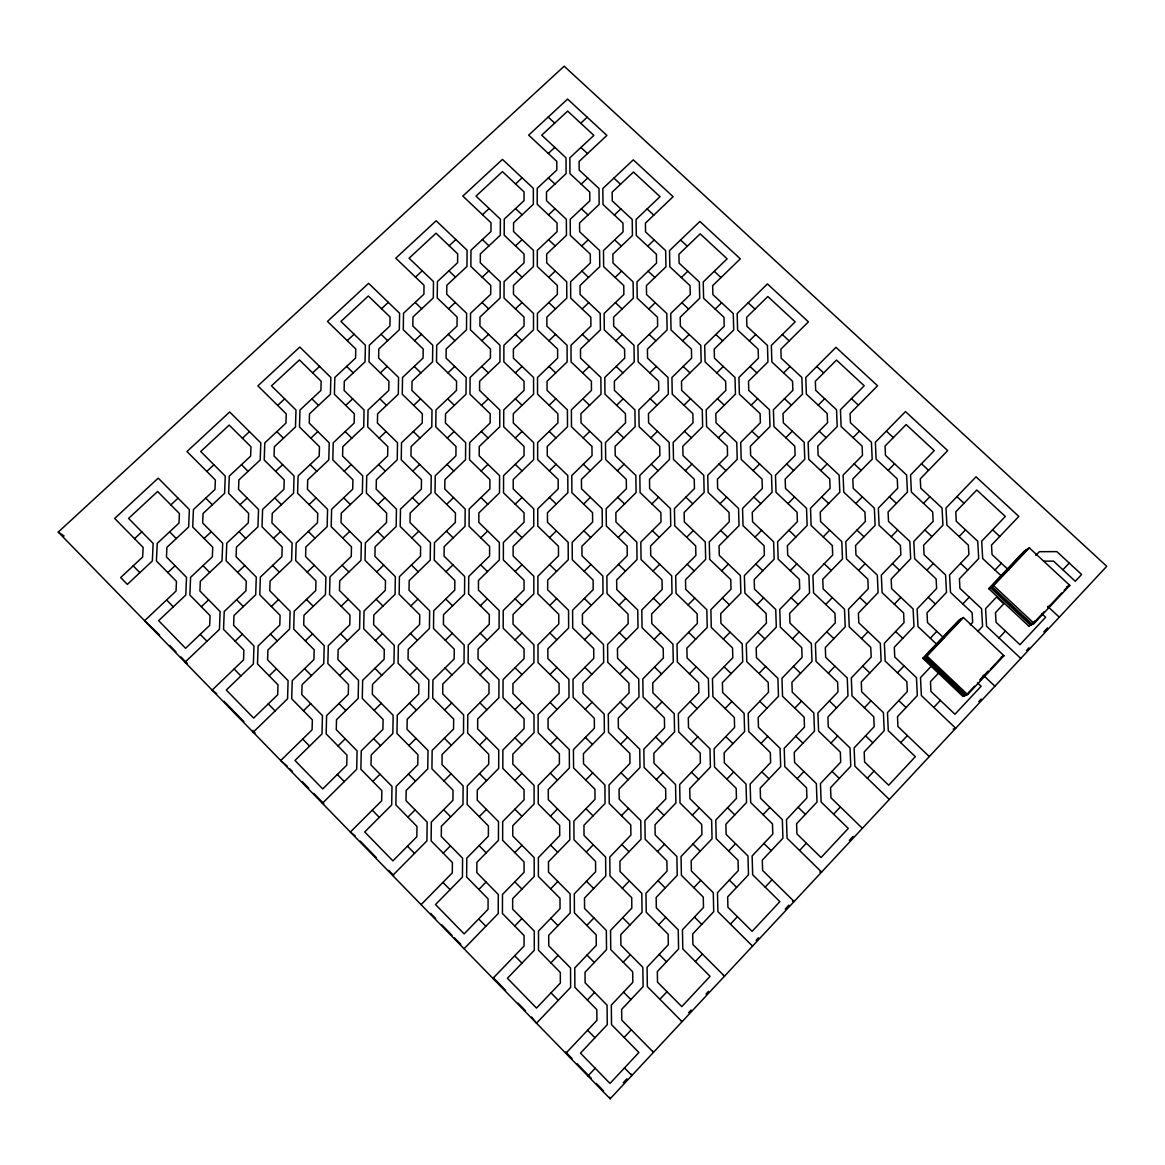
<?xml version="1.0" encoding="UTF-8"?>
<svg xmlns="http://www.w3.org/2000/svg" width="1165" height="1165" viewBox="0 0 1165 1165"><rect width="100%" height="100%" fill="white"/><g stroke="black" fill="none" stroke-linecap="round" stroke-linejoin="round"><path stroke-width="1.5" d="M623.26 1082.751L626.959 1078.79M688.631 1012.676L691.122 1010.011M706.005 994.051L708.495 991.386M756.085 940.359L758.517 937.752M785.283 909.079L788.923 905.161M849.358 840.373L853.042 836.426M978.775 701.636L981.207 699.029M1026.554 650.419L1029.03 647.769M1043.825 631.896L1047.539 627.92M610.154 1098.799L1106.75 566.292L564.166 66.201L58.25 532.085L610.154 1098.799L609.732 1097.255M1028.753 626.086L1034.141 623.464L1069.79 585.369L1029.336 547.87L1024.05 551.293L988.706 588.645L1028.753 626.086L1031.185 623.479M979.78 680.01L988.211 670.982M1034.986 620.989L1031.433 624.79L991.153 587.131L1026.685 549.589M974.537 686.141L966.062 695.199L925.578 656.812L961.868 618.455M980.551 679.705L985.372 674.55M990.235 669.351L1002.279 656.478M1044.204 611.654L1032.336 624.353L991.968 586.636L1027.559 549.021M1047.757 607.853L1061.723 592.927M1064.169 590.306L1067.854 586.374M967.634 694.588L1003.982 655.72L963.411 617.552L958.81 620.231L922.767 658.327L962.931 696.422L967.634 694.588L926.99 656.055L922.767 658.327M595.199 1068.261L587.932 1075.994L587.67 1074.596M624.105 1037.447L631.299 1029.787M659.9 999.293L667.021 991.706M695.345 961.518L702.393 954.019M730.426 924.136L737.401 916.695M765.172 887.104L772.075 879.75M799.569 850.45L806.398 843.169M833.616 814.16L840.387 806.952M867.343 778.22L874.041 771.084M900.734 742.644L907.36 735.566M933.791 707.403L940.373 700.383M998.973 637.939L1005.424 631.066M1062.902 569.787L1069.237 563.044M977.668 631.532L982.576 626.319L981.571 608.683L959.931 588.398L959.407 578.83L978.702 558.559L977.712 541.23L956.276 521.265L955.766 511.857L976.765 490.014L1005.308 516.444L981.687 541.215L982.692 558.559L1001.623 576.209M960.324 619.358L924.165 657.57L964.489 695.811M1025.797 550.157L990.337 587.641L1030.53 625.226M961.096 618.906L924.864 657.191L965.275 695.505M926.99 656.055L963.411 617.552M988.706 588.645L993.629 585.616L1029.336 547.87M970.256 624.891L972.659 622.358L972.12 612.717L950.494 592.403L949.562 574.913L968.872 554.657L968.348 545.176L946.912 525.182L945.995 507.984L976.008 476.82L1018.822 516.415L991.502 545.118L992.056 554.598L1008.744 570.122M1035.758 555.516L1039.369 551.686L1056.888 551.628L1081.615 574.491L1075.28 581.262L1053.553 561.122L1043.957 561.151M587.364 1000.021L594.558 992.42M623.217 962.203L630.338 954.688M658.706 924.762L665.754 917.321M693.83 887.701L700.82 880.318M728.62 850.989L735.537 843.693M763.06 814.655L769.905 807.432M797.166 778.671L803.952 771.521M830.936 743.052L837.65 735.96M864.386 707.767L871.027 700.748M897.501 672.831L904.084 665.87M930.296 638.216L936.82 631.343M962.785 603.951L969.251 597.135M994.968 570.005L1001.361 563.248M550.914 962.873L558.122 955.344M586.796 925.389L593.932 917.933M622.328 888.283L629.391 880.9M657.511 851.542L664.501 844.232M692.345 815.15L699.277 807.928M726.844 779.137L733.688 771.973M760.993 743.459L767.779 736.367M794.807 708.131L801.535 701.112M828.3 673.152L834.97 666.205M861.474 638.507L868.071 631.619M894.327 604.198L900.865 597.368M926.859 570.209L933.34 563.452M959.101 536.555L965.508 529.857M514.741 926.029L521.949 918.559M550.666 888.866L557.817 881.483M586.243 852.081L593.32 844.756M621.469 815.646L628.474 808.408M656.346 779.589L663.278 772.41M690.889 743.867L697.748 736.775M725.081 708.509L731.882 701.476M758.954 673.487L765.696 666.526M792.491 638.799L799.161 631.896M825.723 604.446L832.32 597.616M858.62 570.428L865.158 563.656M891.21 536.73L897.691 530.031M923.481 503.353L929.903 496.712M464.034 948.761L498.227 913.549L498.285 894.487L476.834 872.658L476.893 862.333L498.445 840.344L498.504 821.616L477.242 800.151L477.3 790.001L498.678 768.405L498.737 750.012L477.65 728.897L477.708 718.922L498.897 697.733L498.94 679.646L478.043 658.866L478.101 649.065L499.101 628.255L499.159 610.489L478.436 590.043L478.495 580.403L499.319 559.972L499.363 542.497L478.815 522.371L478.873 512.891L499.523 492.824L499.581 475.64L479.194 455.835L479.252 446.515L499.727 426.812L499.785 409.92L479.572 390.406L479.616 381.246L499.931 361.878L499.974 345.262L479.936 326.069L479.98 317.055L500.12 298.022L500.178 281.682L480.3 262.766L480.344 253.912L500.309 235.214L500.368 219.136L476.004 196.128L502.435 171.619L524.046 191.905L524.046 200.628L504.241 219.136L504.197 235.214L524.046 253.985L524.046 262.853L504.081 281.682L504.037 298.036L524.046 317.098L524.046 326.098L503.906 345.277L503.863 361.878L524.046 381.246L524.046 390.406L503.746 409.905L503.702 426.798L524.046 446.472L524.046 455.777L503.571 475.64L503.528 492.824L524.046 512.789L524.046 522.269L503.397 542.482L503.353 559.957L524.046 580.243L524.061 589.883L503.222 610.475L503.178 628.241L524.061 648.861L524.061 658.662L503.047 679.632L503.003 697.704L524.061 718.674L524.061 728.635L502.872 749.998L502.829 768.39L524.061 789.695L524.061 799.831L502.683 821.587L502.639 840.314L524.061 861.969L524.061 872.294L502.494 894.458L502.45 913.506L524.061 935.524L524.061 946.038L492.897 978.396L493.232 977.639L505.625 990.352M478.844 889.448L486.067 882.051M514.813 852.62L521.964 845.295M550.433 816.155L557.511 808.903M585.704 780.04L592.708 772.861M620.625 744.289L627.571 737.168M655.211 708.873L662.084 701.84M689.447 673.821L696.262 666.846M723.363 639.09L730.106 632.187M756.959 604.693L763.628 597.863M790.22 570.632L796.831 563.86M823.174 536.905L829.728 530.192M855.809 503.484L862.304 496.843M888.138 470.383L894.574 463.801M421.075 904.652L452.311 872.862L452.399 862.522L431.123 840.839L431.327 822.097L452.937 800.311L453.025 790.161L431.938 768.827L432.142 750.42L453.564 729.028L453.651 719.053L432.725 698.068L432.929 679.967L454.161 658.982L454.248 649.167L433.511 628.518L433.715 610.737L454.758 590.116L454.845 580.476L434.283 560.161L434.472 542.672L455.34 522.43L455.428 512.95L435.04 492.941L435.229 475.742L455.923 455.865L455.996 446.544L435.783 426.856L435.972 409.949L456.491 390.421L456.563 381.246L436.511 361.864L436.7 345.233L457.044 326.04L457.117 317.026L437.225 297.949L437.414 281.581L457.583 262.737L457.67 253.853L436.016 233.233L409.09 258.208L433.497 281.581L433.307 297.934L412.963 316.982L412.832 326.011L432.754 345.233L432.55 361.864L412.046 381.246L411.9 390.421L431.997 409.949L431.793 426.856L411.099 446.588L410.968 455.923L431.225 475.757L431.021 492.955L410.153 513.037L410.007 522.532L430.438 542.672L430.22 560.161L409.177 580.621L409.031 590.276L429.637 610.751L429.419 628.532L408.187 649.371L408.056 659.186L428.822 679.981L428.603 698.083L407.182 719.3L407.036 729.29L427.992 750.435L427.773 768.856L406.163 790.467L406.017 800.632L427.147 822.126L426.929 840.868L392.663 875.483L393.639 875.381L388.688 870.299M443.224 853.159L450.447 845.834M479.237 816.65L486.402 809.384M514.901 780.492L521.978 773.312M550.2 744.697L557.22 737.576M585.165 709.252L592.126 702.204M619.795 674.142L626.683 667.166M654.075 639.381L660.904 632.464M688.034 604.955L694.791 598.111M721.674 570.85L728.358 564.064M754.993 537.08L761.619 530.366M787.991 503.615L794.545 496.974M820.67 470.485L827.165 463.888M853.042 437.661L859.493 431.123M407.881 817.146L415.119 809.879M443.923 780.958L451.088 773.764M479.631 745.119L486.722 737.984M514.974 709.616L522.007 702.568M549.982 674.477L556.943 667.487M584.641 639.672L591.529 632.755M618.979 605.203L625.794 598.344M652.982 571.068L659.74 564.282M686.651 537.254L693.35 530.526M720.014 503.761L726.64 497.106M753.056 470.587L759.624 463.99M785.778 437.72L792.287 431.181M818.209 405.172L824.66 398.692M372.8 781.409L380.038 774.201M408.886 745.527L416.065 738.392M444.622 709.995L451.729 702.932M480.009 674.812L487.043 667.807M515.047 639.964L522.022 633.032M549.749 605.451L556.652 598.592M584.131 571.272L590.961 564.486M618.164 537.429L624.935 530.701M651.89 503.892L658.589 497.237M685.297 470.689L691.937 464.078M718.383 437.792L724.95 431.239M751.148 405.202L757.672 398.707M783.623 372.902L790.074 366.494M337.981 745.95L345.233 738.799M374.111 710.373L381.29 703.296M409.876 675.147L416.983 668.142M445.292 640.255L452.34 633.323M480.373 605.713L487.349 598.839M515.119 571.491L522.037 564.69M549.531 537.604L556.375 530.861M583.621 504.037L590.393 497.353M617.377 470.791L624.091 464.18M650.827 437.851L657.468 431.298M683.942 405.231L690.539 398.736M716.766 372.902L723.29 366.48M749.284 340.879L755.75 334.515M303.439 710.752L310.691 703.66M339.597 675.482L346.777 668.462M375.392 640.546L382.513 633.6M410.852 605.96L417.9 599.087M445.962 571.709L452.952 564.894M480.752 537.779L487.669 531.036M515.192 504.168L522.051 497.499M549.312 470.893L556.098 464.267M583.112 437.924L589.84 431.356M616.605 405.26L623.26 398.765M649.764 372.902L656.361 366.465M682.632 340.85L689.17 334.471M715.179 309.089L721.659 302.769M269.144 675.817L276.411 668.797M305.332 640.852L312.526 633.891M341.17 606.222L348.291 599.334M376.659 571.928L383.722 565.098M411.813 537.953L418.803 531.196M446.632 504.314L453.549 497.63M481.116 470.995L487.975 464.369M515.265 437.982L522.066 431.414M549.108 405.289L555.836 398.779M582.631 372.887L589.301 366.451M615.834 340.806L622.445 334.428M648.73 309.016L655.283 302.696M681.336 277.518L687.816 271.256M235.112 641.143L242.393 634.182M271.329 606.47L278.537 599.582M307.196 572.131L314.332 565.316M342.728 538.128L349.791 531.371M377.911 504.46L384.901 497.761M412.76 471.097L419.677 464.456M447.273 438.055L454.132 431.472M481.465 405.318L488.266 398.809M515.338 372.887L522.08 366.436M548.904 340.762L555.574 334.384M582.15 308.943L588.762 302.609M615.076 277.416L621.629 271.139M647.725 246.165L654.206 239.961M201.341 606.732L208.608 599.829M237.587 572.35L244.796 565.52M273.484 538.303L280.619 531.546M309.031 504.591L316.108 497.892M344.243 471.199L351.248 464.558M379.135 438.113L386.066 431.531M413.677 405.347L420.55 398.823M447.913 372.887L454.714 366.436M481.815 340.733L488.557 334.326M515.411 308.871L522.095 302.536M548.7 277.299L555.312 271.023M581.67 246.033L588.223 239.815M614.348 215.044L620.843 208.885M167.818 572.568L175.1 565.724M204.079 538.492L211.302 531.706M240.005 504.736L247.155 498.023M275.595 471.301L282.673 464.646M310.837 438.186L317.841 431.589M345.743 405.376L352.689 398.852M380.329 372.873L387.202 366.422M414.594 340.69L421.41 334.282M448.54 308.798L455.282 302.449M482.164 277.197L488.849 270.906M515.483 245.888L522.109 239.67M548.497 214.87L555.064 208.695M581.204 184.143L587.713 178.027M134.528 538.667L141.824 531.881M170.833 504.867L178.056 498.154M206.787 471.403L213.938 464.748M242.393 438.244L249.47 431.647M277.663 405.405L284.682 398.881M312.613 372.873L319.56 366.407M347.228 340.646L354.102 334.239M381.508 308.725L388.338 302.376M415.483 277.095L422.24 270.804M449.151 245.757L455.85 239.524M482.499 214.695L489.14 208.52M515.542 183.939L522.124 177.808M548.293 153.445L554.802 147.387M580.738 123.228L587.204 117.228M1008.118 568.855L1009.822 567.777M942.296 638.405L943.767 637.59M1010.39 606.397L1012.108 605.451M1066.892 586.883L1069.79 585.369M1049.214 605.785L1050.131 605.319M944.291 676.661L945.776 675.977M1001.434 656.856L1003.982 655.72M982.59 676.472L983.406 676.122M953.174 729.072L955.708 728.271L921.369 695.563L920.496 677.608L931.694 665.754L938.946 672.627L930.471 681.627L930.966 691.442L954.965 714.262L981.119 686.272L977.464 682.836M819.869 871.988L821.602 872.061L787.074 838.203L786.477 819.577L806.908 797.923L806.559 787.831L784.788 766.628L784.205 748.323L804.476 727.062L804.127 717.145L782.545 696.277L781.963 678.278L802.073 657.409L801.724 647.653L780.332 627.134L779.764 609.441L799.7 588.951L799.379 579.355L778.162 559.156L777.608 541.754L797.384 521.629L797.064 512.207L776.036 492.314L775.482 475.218L795.098 455.442L794.778 446.166L773.939 426.594L773.4 409.774L792.855 390.348L792.535 381.232L771.871 361.951L771.346 345.408L795.185 321.831L767.837 296.522L746.649 317.302L746.911 326.287L767.444 345.408L767.953 361.951L748.498 381.232L748.76 390.362L769.468 409.774L769.992 426.594L750.362 446.224L750.639 455.5L771.521 475.218L772.06 492.314L752.27 512.294L752.546 521.731L773.604 541.769L774.157 559.156L754.206 579.5L754.483 589.097L775.73 609.455L776.298 627.149L756.187 647.856L756.464 657.613L777.9 678.307L778.468 696.291L758.182 717.392L758.473 727.324L780.099 748.338L780.667 766.643L760.221 788.137L760.512 798.243L782.341 819.607L782.924 838.232L762.303 860.12L762.594 870.401L794.137 901.521L792.579 901.244M723.378 975.425L724.514 976.168L692.884 944.495L692.68 934.024L713.708 911.7L713.286 892.71L691.398 870.969L691.194 860.673L712.048 838.756L711.626 820.102L689.942 798.709L689.738 788.603L710.417 767.094L709.995 748.76L688.5 727.717L688.297 717.771L708.801 696.655L708.393 678.642L687.088 657.934L686.899 648.162L707.228 627.425L706.82 609.717L685.704 589.33L685.515 579.733L705.67 559.36L705.276 541.958L684.336 521.891L684.146 512.454L704.141 492.446L703.762 475.32L682.996 455.588L682.807 446.297L702.641 426.652L702.262 409.803L681.671 390.362L681.496 381.232L701.17 361.936L700.791 345.364L680.375 326.229L680.2 317.244L699.714 298.284L699.35 281.988L679.108 263.144L678.918 254.29L700.165 233.845L727.12 258.805L703.223 281.988L703.602 298.284L723.975 317.288L724.208 326.273L704.694 345.379L705.087 361.936L725.635 381.232L725.868 390.362L706.194 409.803L706.587 426.638L727.324 446.239L727.557 455.53L707.723 475.32L708.131 492.446L729.028 512.352L729.275 521.789L709.281 541.943L709.689 559.346L730.775 579.573L731.023 589.184L710.868 609.703L711.276 627.411L732.537 647.958L732.8 657.73L712.47 678.613L712.893 696.626L734.343 717.524L734.605 727.455L714.101 748.731L714.538 767.065L736.178 788.297L736.44 798.404L715.776 820.073L716.198 838.727L738.042 860.309L738.304 870.59L717.465 892.681L717.902 911.656L752.532 946.126M58.25 532.085L64.104 536.016M548.176 117.068L554.7 123.126M580.927 147.474L587.51 153.591M613.911 178.099L620.523 184.259M647.114 208.957L653.783 215.146M680.564 240.019L687.277 246.252M714.247 271.299L721.019 277.576M748.178 302.798L754.993 309.133M782.341 334.53L789.2 340.908M816.752 366.494L823.67 372.916M851.411 398.678L858.372 405.143M886.317 431.108L893.337 437.618M921.486 463.757L928.549 470.325M956.902 496.654L964.023 503.265M992.595 529.798L999.759 536.453M1047.743 606.441L1059.276 617.188M1041.656 613.547L1045.617 617.246L1019.972 644.696L996.046 622.256L995.478 612.63L1003.793 603.805L996.556 597.033L985.575 608.669L986.58 626.304L1020.817 658.443M993.629 585.616L1034.141 623.464M548.365 177.895L554.962 184.055M581.393 208.768L588.019 214.972M614.639 239.874L621.309 246.106M648.119 271.183L654.846 277.474M681.845 302.725L688.617 309.06M715.82 334.486L722.635 340.864M750.027 366.48L756.9 372.902M784.482 398.707L791.399 405.172M819.184 431.166L826.16 437.676M854.149 463.859L861.168 470.427M889.361 496.785L896.438 503.397M924.835 529.959L931.956 536.628M960.557 563.379L967.736 570.093M515.527 208.593L522.109 214.797M548.569 239.728L555.21 245.975M581.859 271.066L588.543 277.372M615.382 302.638L622.11 308.987M649.153 334.442L655.924 340.835M683.156 366.465L689.986 372.902M717.407 398.721L724.281 405.202M751.906 431.225L758.837 437.749M786.666 463.947L793.642 470.529M821.66 496.916L828.694 503.542M856.93 530.119L864.008 536.803M892.448 563.583L899.584 570.297M928.228 597.281L935.422 604.053M944.232 638.333L927.5 622.532L927.005 612.877L946.49 592.417L945.572 574.928L924.093 554.788L923.612 545.293L942.936 525.197L942.034 507.998L920.743 488.179L920.277 478.844L947.684 450.622L905.482 411.594L875.366 442.249L876.124 459.185L897.254 478.888L897.691 488.222L878.323 508.129L879.094 525.342L900.399 545.366L900.851 554.86L881.323 575.131L882.109 592.635L903.603 612.965L904.055 622.62L884.366 643.269L885.167 661.079L906.865 681.743L907.317 691.559L887.482 712.587L888.283 730.703L915.34 756.668L888.677 785.195L864.605 761.968L864.182 751.978L884.206 730.732L883.405 712.601L861.678 691.792L861.27 681.962L881.119 661.094L880.332 643.284L858.794 622.809L858.401 613.139L878.09 592.65L877.318 575.146L855.969 554.977L855.576 545.482L875.119 525.357L874.347 508.144L853.188 488.295L852.809 478.961L872.192 459.185L871.435 442.249L850.45 422.72L850.071 413.531L877.565 385.775L835.975 347.316L805.772 377.46L806.369 394.12L827.194 413.546L827.543 422.735L808.117 442.321L808.728 459.272L829.728 478.99L830.092 488.339L810.505 508.275L811.131 525.517L832.32 545.54L832.684 555.05L812.937 575.35L813.563 592.883L834.941 613.227L835.305 622.896L815.398 643.561L816.053 661.4L837.606 682.078L837.985 691.908L817.917 712.965L818.573 731.096L840.329 752.124L840.708 762.128L820.466 783.564L821.136 802.015L848.28 828.432L821.077 857.542L796.933 833.907L796.598 823.713L817.014 802.044L816.359 783.594L794.574 762.405L794.239 752.401L814.481 731.125L813.84 712.98L792.244 692.141L791.909 682.297L811.99 661.414L811.364 643.59L789.957 623.071L789.637 613.402L809.544 592.898L808.918 575.364L787.7 555.181L787.394 545.671L807.141 525.517L806.53 508.29L785.487 488.412L785.181 479.063L804.782 459.272L804.17 442.321L783.317 422.764L783.011 413.575L802.452 394.134L801.855 377.46L781.176 358.194L780.885 349.151L808.437 321.846L767.444 283.925L737.154 313.589L737.605 330.001L758.138 349.136L758.415 358.194L738.916 377.46L739.382 394.149L760.09 413.59L760.366 422.779L740.722 442.394L741.188 459.36L762.056 479.106L762.347 488.455L742.542 508.421L743.022 525.677L764.08 545.73L764.356 555.239L744.391 575.568L744.886 593.116L766.119 613.489L766.41 623.173L746.284 643.866L746.78 661.705L768.201 682.413L768.492 692.258L748.207 713.329L748.702 731.489L770.313 752.546L770.618 762.551L750.158 784.016L750.668 802.496L772.468 823.888L772.788 834.082L752.139 855.94L752.663 874.755L779.866 901.637L752.124 931.33L727.921 907.258L727.659 896.89L748.483 874.784L747.974 855.969L726.13 834.417L725.882 824.223L746.532 802.525L746.022 784.045L724.368 762.842L724.135 752.823L744.61 731.518L744.115 713.359L722.649 692.491L722.402 682.646L742.717 661.735L742.221 643.881L720.946 623.348L720.713 613.664L740.853 593.131L740.372 575.583L719.286 555.37L719.053 545.846L739.018 525.677L738.552 508.421L717.64 488.543L717.422 479.179L737.227 459.36L736.761 442.394L716.038 422.822L715.805 413.604L735.45 394.149L734.999 377.46L714.451 358.179L714.218 349.121L733.717 330.001L733.266 313.589L712.893 294.599L712.66 285.687L740.299 258.834L699.888 221.452L669.525 250.621L669.831 266.785L690.059 285.658L690.248 294.57L670.72 313.516L671.025 329.957L691.428 349.107L691.631 358.165L671.928 377.46L672.249 394.163L692.826 413.619L693.029 422.837L673.166 442.467L673.487 459.447L694.238 479.208L694.442 488.572L674.433 508.566L674.753 525.837L695.68 545.919L695.884 555.443L675.7 575.787L676.035 593.349L697.151 613.751L697.354 623.435L677.011 644.158L677.346 662.026L698.636 682.763L698.854 692.622L678.321 713.708L678.671 731.897L700.15 752.969L700.369 762.988L679.676 784.482L680.025 802.976L701.694 824.398L701.927 834.591L681.044 856.493L681.409 875.323L703.267 897.094L703.5 907.477L682.442 929.772L682.807 948.936L710.082 976.314L681.773 1006.604L657.511 982.11L657.337 971.537L678.583 948.98L678.234 929.816L656.332 907.87L656.157 897.487L677.229 875.352L676.88 856.523L655.167 834.941L655.007 824.733L675.889 803.005L675.54 784.511L654.016 763.279L653.856 753.245L674.564 731.911L674.229 713.737L652.895 692.84L652.75 682.981L673.268 662.04L672.948 644.172L651.803 623.625L651.643 613.926L672.001 593.364L671.681 575.801L650.711 555.574L650.565 546.035L670.749 525.852L670.428 508.566L649.648 488.659L649.502 479.281L669.525 459.447L669.205 442.467L648.599 422.866L648.454 413.648L668.317 394.163L668.011 377.46L647.565 358.15L647.42 349.092L667.123 329.943L666.817 313.516L646.56 294.512L646.415 285.6L665.958 266.785L665.652 250.621L645.556 231.893L645.425 223.127L673.122 196.696L633.279 159.838L602.829 188.541L603.004 204.472L622.955 223.068L623.071 231.85L603.485 250.49L603.645 266.668L623.756 285.556L623.872 294.483L604.14 313.458L604.3 329.899L624.586 349.078L624.702 358.15L604.795 377.46L604.97 394.178L625.43 413.662L625.547 422.88L605.48 442.54L605.654 459.534L626.275 479.325L626.406 488.703L606.164 508.712L606.339 525.997L627.149 546.094L627.265 555.632L606.863 576.005L607.052 593.597L628.022 614.013L628.153 623.712L607.577 644.449L607.766 662.346L628.925 683.098L629.056 692.971L608.305 714.087L608.494 732.29L629.843 753.391L629.959 763.425L609.033 784.948L609.222 803.457L630.76 824.907L630.891 835.116L609.79 857.032L609.979 875.891L631.707 897.691L631.838 908.088L610.547 930.413L610.751 949.606L632.668 971.77L632.813 982.343L611.319 1005.104L611.523 1024.632L638.886 1052.505L609.994 1083.421L580.461 1053.145L607.256 1024.676L607.067 1005.147L585.107 982.809L585.034 972.222L606.528 949.635L606.339 930.456L584.568 908.482L584.495 898.084L605.785 875.92L605.611 857.076L584.029 835.465L583.956 825.242L605.072 803.486L604.897 784.962L583.505 763.716L583.432 753.668L604.373 732.319L604.198 714.116L582.995 693.204L582.922 683.331L603.674 662.361L603.499 644.478L582.485 623.901L582.413 614.188L603.004 593.611L602.829 576.02L581.99 555.763L581.918 546.225L602.334 526.012L602.159 508.712L581.51 488.776L581.437 479.397L601.679 459.549L601.504 442.54L581.029 422.91L580.956 413.691L601.024 394.178L600.863 377.46L580.549 358.136L580.49 349.063L600.397 329.899L600.223 313.443L580.083 294.425L580.024 285.498L599.771 266.668L599.611 250.475L579.631 231.748L579.558 222.966L599.145 204.458L598.999 188.526L579.18 170.075L579.122 161.44L606.892 135.431L567.588 99.083L528.662 135.14L556.783 161.367L556.812 170.003L537.196 188.351L537.211 204.283L557.045 222.908L557.088 231.689L537.298 250.358L537.327 266.552L557.321 285.469L557.365 294.396L537.415 313.385L537.444 329.855L557.598 349.049L557.642 358.136L537.516 377.46L537.546 394.192L557.875 413.706L557.918 422.924L537.633 442.598L537.662 459.622L558.166 479.441L558.21 488.819L537.749 508.843L537.779 526.158L558.457 546.283L558.501 555.836L537.866 576.224L537.895 593.83L558.749 614.275L558.792 623.989L537.997 644.755L538.026 662.667L559.054 683.447L559.098 693.321L538.114 714.465L538.143 732.698L559.36 753.813L559.404 763.861L538.23 785.399L538.274 803.952L559.666 825.417L559.71 835.64L538.361 857.586L538.39 876.459L559.986 898.288L560.03 908.7L538.492 931.053L538.521 950.261L560.307 972.455L560.35 983.056L536.497 1008.075L507.416 978.265L534.284 950.305L534.269 931.097L512.644 909.093L512.658 898.681L534.196 876.488L534.182 857.615L512.746 835.989L512.76 825.752L534.109 803.981L534.08 785.428L512.833 764.153L512.848 754.09L534.021 732.712L533.992 714.495L512.935 693.554L512.95 683.666L533.934 662.681L533.905 644.769L513.022 624.163L513.037 614.45L533.847 593.844L533.818 576.238L513.124 555.967L513.139 546.414L533.759 526.172L533.745 508.857L513.212 488.907L513.226 479.514L533.672 459.636L533.657 442.613L513.299 422.968L513.314 413.721L533.599 394.192L533.57 377.46L513.386 358.121L513.401 349.034L533.512 329.841L533.497 313.385L513.474 294.337L513.488 285.396L533.439 266.552L533.424 250.344L513.561 231.587L513.576 222.806L533.366 204.268L533.337 188.337L502.465 159.387L462.825 196.084L491.004 222.748L490.975 231.544L470.98 250.213L470.864 266.436L490.742 285.367L490.698 294.308L470.543 313.312L470.427 329.797L490.465 349.019L490.421 358.106L470.092 377.46L469.976 394.221L490.188 413.735L490.145 422.982L469.641 442.671L469.524 459.724L489.897 479.543L489.853 488.95L469.189 508.988L469.073 526.318L489.606 546.472L489.577 556.025L468.723 576.442L468.607 594.077L489.315 614.538L489.271 624.265L468.257 645.046L468.126 662.987L489.023 683.782L488.98 693.67L467.762 714.844L467.646 733.091L488.718 754.236L488.674 764.298L467.281 785.865L467.15 804.433L488.412 825.927L488.368 836.164L466.772 858.139L466.655 877.027L488.091 898.885L488.048 909.312L464.136 933.893L435.506 904.535L462.447 877.07L462.578 858.168L441.287 836.514L441.389 826.262L462.986 804.462L463.117 785.894L442.016 764.589L442.103 754.512L463.51 733.12L463.641 714.873L442.715 693.903L442.816 684.015L464.034 663.001L464.165 645.075L443.414 624.44L443.516 614.712L464.544 594.092L464.675 576.457L444.098 556.156L444.185 546.589L465.039 526.332L465.17 509.003L444.768 489.023L444.87 479.616L465.534 459.724L465.665 442.685L445.423 423.012L445.525 413.764L466.015 394.221L466.146 377.46L446.079 358.092L446.166 349.005L466.495 329.797L466.626 313.312L446.719 294.25L446.807 285.294L466.961 266.421L467.092 250.213L436.147 220.782L395.78 258.179L424.016 285.265L423.9 294.221L403.527 313.239L403.279 329.753L423.186 348.99L423.07 358.092L402.522 377.46L402.275 394.236L422.342 413.779L422.225 423.026L401.517 442.744L401.241 459.811L421.482 479.66L421.366 489.067L400.483 509.134L400.207 526.493L420.623 546.662L420.492 556.229L399.42 576.66L399.144 594.31L419.735 614.8L419.604 624.542L398.357 645.352L398.081 663.307L418.832 684.132L418.701 694.034L397.265 715.223L396.974 733.499L417.915 754.658L417.784 764.735L396.158 786.331L395.867 804.913L416.983 826.436L416.852 836.688L392.896 860.848L364.703 831.941L391.688 804.942L391.979 786.36L371.023 765.026L371.213 754.949L392.838 733.513L393.129 715.252L372.334 694.267L372.523 684.35L393.959 663.322L394.251 645.366L373.645 624.717L373.819 614.974L395.081 594.325L395.357 576.675L374.926 556.36L375.101 546.778L396.173 526.493L396.45 509.149L376.178 489.14L376.353 479.732L397.236 459.811L397.513 442.744L377.416 423.055L377.591 413.808L398.299 394.236L398.561 377.46L378.625 358.077L378.8 348.976L399.333 329.739L399.595 313.239L368.606 283.328L327.467 321.423L355.762 348.961L355.558 358.063L334.821 377.46L334.399 394.251L354.349 413.823L354.16 423.084L333.234 442.816L332.811 459.898L352.922 479.776L352.718 489.184L331.617 509.28L331.195 526.653L351.466 546.851L351.262 556.419L329.972 576.879L329.549 594.558L349.995 615.076L349.777 624.819L328.297 645.643L327.86 663.628L348.495 684.481L348.277 694.384L326.608 715.616L326.156 733.892L346.966 755.095L346.748 765.172L322.734 788.909L294.963 760.454L322.006 733.921L322.457 715.63L301.808 694.617L302.07 684.7L323.753 663.642L324.19 645.672L303.716 624.993L303.978 615.251L325.457 594.572L325.894 576.893L305.594 556.55L305.856 546.968L327.147 526.667L327.569 509.294L307.429 489.271L307.691 479.849L328.792 459.898L329.229 442.816L309.249 423.113L309.497 413.852L330.423 394.251L330.845 377.46L299.798 347.053L257.887 385.863L286.226 413.852L285.935 423.128L264.79 442.889L264.222 459.986L284.216 479.878L283.925 489.315L262.591 509.425L262.023 526.813L282.178 547.026L281.886 556.622L260.363 577.112L259.78 594.791L280.095 615.338L279.804 625.095L258.091 645.949L257.494 663.948L277.984 684.816L277.692 694.748L253.635 718.077L226.287 690.029L253.373 663.963L253.97 645.963L233.626 625.27L233.976 615.513L255.688 594.805L256.285 577.112L236.102 556.754L236.451 547.157L257.96 526.828L258.543 509.44L238.534 489.387L238.883 479.951L260.203 459.986L260.785 442.889L229.68 411.973L186.968 451.525L215.35 479.995L214.986 489.431L193.434 509.571L192.706 526.988L212.729 547.215L212.35 556.826L190.609 577.33L189.866 595.038L210.05 615.601L209.671 625.372L185.57 648.293L158.644 620.683L185.759 595.053L186.517 577.345L166.464 556.957L166.901 547.346L188.643 526.988L189.371 509.586L158.222 478.131L114.68 518.44L143.12 547.404L142.654 557.016L120.679 577.549L127.349 584.379L152.338 560.977L153.154 543.414L128.587 518.41L157.595 491.499L179.41 513.547L178.988 523.07L157.231 543.4L156.416 560.962L176.454 581.379L176.031 591.063L144.577 620.727L159.62 635.1M983.347 675.278L994.925 686.214M937.315 644.857L917.991 626.581L917.117 608.931L936.616 588.485L936.121 578.918L914.656 558.749L913.811 541.405L933.15 521.323L932.67 511.916L911.394 492.067L910.549 475L934.257 450.637L906.122 424.584L885.051 446.064L885.473 455.326L906.603 475.014L907.433 492.067L888.08 512.003L888.516 521.425L909.836 541.405L910.666 558.763L891.167 579.063L891.604 588.631L913.112 608.946L913.972 626.595L894.298 647.259L894.749 657.002L916.447 677.637L917.321 695.592L897.487 716.635L897.938 726.538L929.306 756.58M482.368 239.582L488.965 245.83M515.454 270.964L522.095 277.255M548.773 302.565L555.472 308.914M582.34 334.399L589.082 340.792M616.139 366.451L622.926 372.902M650.187 398.75L657.031 405.231M684.481 431.283L691.369 437.807M719.023 464.049L725.97 470.631M753.828 497.047L760.818 503.673M788.88 530.293L795.913 536.978M824.179 563.787L831.271 570.515M859.755 597.514L866.906 604.3M895.594 631.503L902.788 638.333M448.904 270.848L455.515 277.154M482.019 302.478L488.674 308.842M515.381 334.355L522.08 340.748M548.977 366.451L555.734 372.887M582.82 398.779L589.621 405.274M616.911 431.341L623.756 437.88M651.25 464.136L658.138 470.733M685.836 497.178L692.782 503.819M720.669 530.454L727.674 537.152M755.765 563.991L762.827 570.719M791.122 597.762L798.229 604.548M826.742 631.794L833.907 638.624M862.624 666.074L869.833 672.962M898.783 700.602L906.05 707.548M415.133 302.405L421.745 308.769M448.292 334.297L454.947 340.704M481.684 366.436L488.383 372.887M515.309 398.794L522.066 405.303M549.196 431.4L555.996 437.938M583.316 464.238L590.174 470.82M617.698 497.309L624.6 503.95M652.327 530.628L659.274 537.327M687.204 564.195L694.209 570.937M722.344 598.009L729.407 604.795M757.745 632.071L764.866 638.915M793.423 666.395L800.588 673.283M829.349 700.966L836.572 707.912M865.551 735.799L872.833 742.804M889.303 799.452L854.877 766.191L854.134 747.901L874.172 726.669L873.75 716.752L852.037 695.913L851.309 677.943L871.187 657.104L870.765 647.361L849.241 626.857L848.528 609.178L868.245 588.718L867.823 579.136L846.489 558.952L845.79 541.579L865.347 521.469L864.94 512.061L843.78 492.183L843.096 475.102L862.493 455.355L862.1 446.093L841.13 426.536L840.446 409.731L864.212 385.775L836.485 360.087L815.354 381.232L815.689 390.348L836.528 409.745L837.198 426.536L817.786 446.137L818.121 455.413L839.135 475.116L839.819 492.198L820.247 512.149L820.597 521.571L841.8 541.594L842.484 558.967L822.767 579.282L823.116 588.864L844.494 609.193L845.207 626.872L825.315 647.551L825.679 657.308L847.246 677.972L847.96 695.942L827.922 717.014L828.286 726.931L850.042 747.93L850.77 766.206L830.558 787.671L830.936 797.763L862.377 828.33M381.042 334.253L387.668 340.675M414.23 366.422L420.9 372.887M447.651 398.823L454.365 405.333M481.32 431.458L488.091 438.011M515.236 464.325L522.051 470.922M549.399 497.44L556.273 504.096M583.825 530.789L590.728 537.502M618.484 564.399L625.459 571.156M653.419 598.257L660.438 605.057M688.602 632.362L695.665 639.206M724.048 666.715L731.169 673.618M759.769 701.33L766.934 708.291M795.753 736.207L802.976 743.212M831.999 771.346L839.281 778.409M346.631 366.407L353.257 372.873M379.848 398.838L386.518 405.362M413.313 431.516L420.026 438.069M447.01 464.427L453.782 471.024M480.97 497.572L487.786 504.227M515.163 530.963L522.037 537.677M549.618 564.603L556.55 571.36M584.335 598.49L591.31 605.305M619.299 632.639L626.319 639.498M654.526 667.035L661.604 673.952M690.029 701.694L697.151 708.655M725.78 736.615L732.974 743.62M761.808 771.783L769.06 778.861M798.112 807.243L805.408 814.364M311.9 398.867L318.526 405.391M345.146 431.574L351.83 438.142M378.64 464.515L385.367 471.141M412.381 497.703L419.152 504.372M446.37 531.138L453.185 537.851M480.606 564.807L487.48 571.578M515.09 598.737L522.022 605.552M549.836 632.915L556.826 639.789M584.845 667.356L591.878 674.273M620.13 702.058L627.207 709.019M655.662 737.008L662.798 744.042M691.471 772.235L698.665 779.312M727.543 807.724L734.795 814.859M763.905 843.489L771.201 850.668M276.833 431.632L283.474 438.2M310.123 464.617L316.807 471.243M343.646 497.834L350.374 504.503M377.416 531.298L384.188 538.026M411.434 565.025L418.264 571.797M445.7 598.985L452.588 605.815M480.228 633.207L487.174 640.08M515.017 667.691L522.007 674.608M550.069 702.422L557.103 709.398M585.383 737.416L592.475 744.45M620.96 772.686L628.11 779.764M656.812 808.219L664.021 815.354M692.942 844.013L700.194 851.207M729.334 880.099L736.659 887.337M241.446 464.704L248.087 471.344M274.751 497.965L281.435 504.649M308.303 531.473L315.045 538.201M342.102 565.229L348.888 572M376.149 599.232L382.994 606.062M410.459 633.498L417.361 640.371M445.03 668.011L451.976 674.943M479.849 702.786L486.853 709.776M514.945 737.824L521.993 744.857M550.302 773.123L557.394 780.23M585.922 808.699L593.072 815.85M621.819 844.552L629.027 851.746M657.992 880.667L665.259 887.934M694.442 917.073L701.752 924.384M205.71 498.096L212.35 504.794M239.043 531.648L245.742 538.376M272.625 565.433L279.367 572.219M306.453 599.48L313.254 606.324M340.544 633.775L347.388 640.663M374.882 668.331L381.785 675.278M409.483 703.15L416.429 710.14M444.346 738.231L451.35 745.28M479.47 773.575L486.533 780.681M514.857 809.194L521.978 816.345M550.521 845.076L557.7 852.299M586.461 881.25L593.684 888.516M622.678 917.685L629.959 925.01M659.172 954.412L666.511 961.795M169.624 531.808L176.279 538.565M202.987 565.637L209.7 572.437M236.597 599.727L243.354 606.572M270.469 634.066L277.27 640.968M304.575 668.666L311.434 675.613M338.957 703.514L345.859 710.519M373.586 738.639L380.547 745.702M408.478 774.026L415.497 781.132M443.647 809.69L450.709 816.854M479.077 845.615L486.198 852.838M514.784 881.832L521.964 889.099M550.768 918.311L557.991 925.651M587.029 955.082L594.31 962.465M623.566 992.143L630.906 999.585M133.203 565.855L139.858 572.656M166.595 599.975L173.294 606.834M200.22 634.357L206.977 641.26M234.121 668.987L240.922 675.948M268.256 703.893L275.129 710.898M302.667 739.047L309.584 746.11M337.34 774.477L344.301 781.599M372.261 810.185L379.28 817.349M407.459 846.154L414.536 853.377M442.933 882.4L450.069 889.696M478.684 918.937L485.863 926.277M514.697 955.751L521.935 963.149M551.001 992.857L558.297 1000.313M587.597 1030.253L594.936 1037.753M624.469 1067.926L631.881 1075.499L631.328 1074.115M169.653 645.41L175.93 651.847M180.954 657.002L187.23 663.453L184.987 662.23L219.442 629.377L220.112 611.523L199.929 590.99L200.322 581.306L222.034 560.773L222.704 543.225L202.681 523.012L203.06 513.488L224.597 493.334L225.253 476.077L200.715 451.51L229.185 425.094L250.956 446.763L250.635 456.127L229.287 476.077L228.631 493.319L248.64 513.386L248.305 522.91L226.767 543.21L226.112 560.758L246.281 581.146L245.946 590.83L224.219 611.509L223.549 629.362L243.893 650.085L243.543 659.929L212.132 690.102L216.69 693.699M224.102 701.315L243.878 721.616M252.528 730.499L255.004 733.033L253.169 732.232L287.566 698.811L288.09 680.666L267.586 659.812L267.906 649.983L289.59 629.1L290.114 611.261L269.785 590.742L270.091 581.073L291.585 560.569L292.095 543.036L271.94 522.852L272.246 513.343L293.551 493.203L294.061 475.975L274.066 456.098L274.358 446.748L295.488 426.972L295.983 410.022L271.489 385.848L299.42 359.941L321.161 381.261L320.914 390.45L299.973 410.022L299.478 426.958L319.458 446.69L319.21 456.039L298.08 475.961L297.585 493.203L317.725 513.241L317.477 522.75L296.158 543.036L295.662 560.554L315.963 580.927L315.7 590.597L294.206 611.246L293.697 629.085L314.171 649.779L313.909 659.608L292.226 680.651L291.701 698.796L312.351 719.824L312.089 729.829L280.721 760.541L287.406 766.308M289.925 768.885L292.43 771.463M302.463 781.759L308.74 788.21M313.749 793.35L323.797 803.661L322.385 803.311L356.708 769.293L357.087 750.857L336.277 729.698L336.51 719.693L358.165 698.447L358.529 680.331L337.894 659.506L338.127 649.677L359.592 628.823L359.956 610.999L339.481 590.509L339.714 580.854L360.99 560.365L361.339 542.861L341.054 522.692L341.272 513.197L362.359 493.072L362.708 475.859L342.583 456.01L342.801 446.676L363.713 426.914L364.062 409.978L344.097 390.435L344.316 381.261L365.038 361.849L365.388 345.204L340.937 321.438L368.344 295.997L390.042 316.967L389.896 325.996L369.334 345.204L368.999 361.849L388.935 381.246L388.775 390.435L368.038 409.978L367.703 426.914L387.799 446.617L387.639 455.952L366.727 475.859L366.392 493.072L386.649 513.095L386.489 522.59L365.388 542.846L365.038 560.35L385.484 580.694L385.309 590.349L364.033 610.984L363.684 628.794L384.29 649.473L384.115 659.288L362.65 680.302L362.286 698.432L383.081 719.431L382.906 729.436L361.252 750.843L360.888 769.279L381.843 790.627L381.669 800.792L350.359 832.043L355.31 836.019M360.262 841.101L376.324 857.6M430.671 913.389L435.681 918.544M441.957 924.995L452.005 935.306M454.51 937.883L460.801 944.32M518.003 1003.065L525.444 1010.696M531.633 1017.06L536.512 1023.19L570.632 987.352L570.53 967.969L548.744 945.805L548.7 935.306L570.224 912.923L570.107 893.89L548.511 872.09L548.482 861.78L569.816 839.805L569.714 821.107L548.307 799.671L548.278 789.535L569.408 767.968L569.306 749.59L548.089 728.504L548.06 718.543L569.015 697.369L568.913 679.312L547.885 658.56L547.856 648.759L568.637 627.979L568.535 610.227L547.681 589.796L547.652 580.17L568.258 559.768L568.156 542.308L547.477 522.211L547.448 512.746L567.879 492.693L567.777 475.538L547.273 455.748L547.244 446.443L567.515 426.754L567.413 409.876L547.084 390.392L547.055 381.246L567.151 361.893L567.064 345.306L546.895 326.127L546.866 317.113L566.802 298.109L566.7 281.784L546.705 262.897L546.676 254.043L566.452 235.359L566.35 219.297L546.516 200.7L546.487 191.977L566.103 173.614L566.015 157.814L541.71 135.184L567.661 111.112L593.859 135.388L569.845 157.828L569.947 173.629L589.752 192.108L589.825 200.817L570.224 219.311L570.311 235.374L590.291 254.116L590.364 262.97L570.602 281.784L570.69 298.109L590.83 317.157L590.917 326.156L570.981 345.306L571.083 361.893L591.383 381.246L591.471 390.392L571.374 409.876L571.476 426.754L591.951 446.399L592.038 455.69L571.782 475.538L571.884 492.693L592.534 512.644L592.606 522.109L572.175 542.308L572.292 559.753L593.116 580.024L593.189 589.65L572.597 610.212L572.699 627.964L593.699 648.556L593.786 658.356L573.02 679.297L573.122 697.354L594.31 718.281L594.398 728.241L573.442 749.576L573.559 767.939L594.922 789.229L595.009 799.35L573.879 821.077L573.996 839.776L595.548 861.416L595.635 871.726L574.316 893.861L574.432 912.894L596.189 934.883L596.276 945.383L574.767 967.94L574.884 987.308L596.829 1009.676L596.931 1020.351L565.826 1053.291L565.709 1052.053L572 1058.504M577.024 1063.674L591.354 1078.368M596.247 1083.406L603.455 1090.79M681.19 1020.657L682.064 1021.69L647.347 986.595L647.056 967.256L668.331 944.728L668.142 934.243L646.255 912.268L645.978 893.264L667.05 871.158L666.875 860.862L645.177 839.251L644.9 820.582L665.812 798.87L665.637 788.763L644.129 767.502L643.852 749.153L664.574 727.848L664.399 717.902L643.08 696.99L642.818 678.947L663.366 658.036L663.205 648.264L642.061 627.687L641.799 609.95L662.186 589.417L662.011 579.806L641.07 559.55L640.808 542.118L661.021 521.949L660.861 512.498L640.08 492.562L639.833 475.422L659.871 455.617L659.71 446.312L639.104 426.696L638.857 409.847L658.735 390.377L658.589 381.232L638.158 361.922L637.91 345.335L657.628 326.215L657.482 317.23L637.226 298.196L636.978 281.886L656.536 263.101L656.39 254.247L636.294 235.519L636.061 219.471L660.031 196.667L633.454 172.056L612.149 192.167L612.251 200.875L632.202 219.471L632.435 235.505L612.877 254.174L612.979 263.013L633.09 281.886L633.323 298.196L613.606 317.186L613.707 326.171L633.993 345.335L634.226 361.922L614.348 381.232L614.45 390.377L634.91 409.847L635.158 426.696L615.105 446.37L615.207 455.661L635.842 475.437L636.09 492.577L615.877 512.6L615.979 522.051L636.789 542.133L637.037 559.564L616.649 579.952L616.766 589.563L637.75 609.965L638.012 627.702L617.45 648.454L617.567 658.24L638.74 678.977L638.988 697.005L618.265 718.15L618.382 728.11L639.731 749.182L639.993 767.531L619.081 789.069L619.197 799.19L640.75 820.611L641.012 839.281L619.926 861.226L620.042 871.537L641.784 893.307L642.046 912.312L620.77 934.665L620.901 945.15L642.832 967.3L643.109 986.639L621.644 1009.414L621.76 1020.103L653.463 1052.344L652.779 1051.107"/></g></svg>
